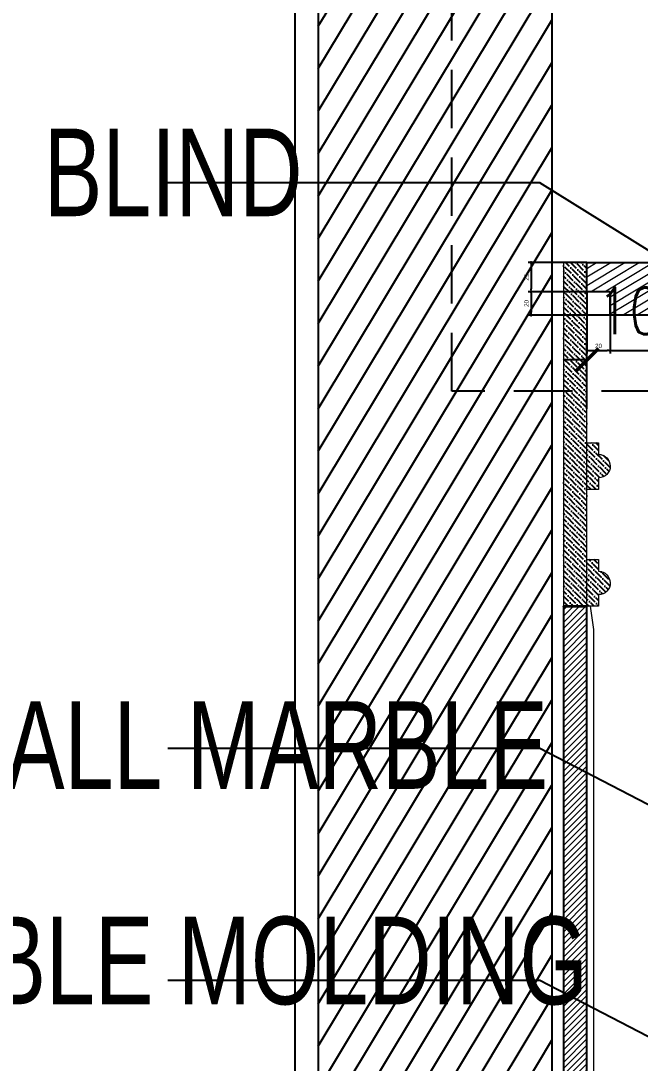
# Model space of a CAD drawing. Header units: inches. Extents: x 193287 to 241687, y 437648 to 550079.
# Drawn here: x 220992 to 221522, y 450695 to 451587 of the extents above; entities that cross this region are included whole.
import ezdxf

# ---------------------------------------------------------------- set-up
doc = ezdxf.new("R2010")
doc.units = ezdxf.units.IN
doc.header["$MEASUREMENT"] = 0
doc.linetypes.add('HIDDEN', pattern=[0.375, 0.25, -0.125])
for name, color, linetype, lineweight in [('A-Dim-ID', 9, 'Continuous', 20), ('CQ Gypsum Hatch', 8, 'Continuous', 20), ('CQ Marble', 6, 'Continuous', 0), ('CQ Mirror-Glass', 4, 'Continuous', 0), ('CQ wooh hatch', 8, 'HIDDEN', 18)]:
    doc.layers.add(name, color=color, linetype=linetype, lineweight=lineweight)
for name, color, linetype in [('A-DIMESNION-1', 7, 'Continuous'), ('CQ Grg Gypsum', 41, 'Continuous'), ('CQ marble hatch', 8, 'Continuous'), ('CQ Plaster', 1, 'Continuous'), ('CQ section wall', 3, 'Continuous'), ('CQ SPOT DETAIL DIMENSION', 9, 'Continuous'), ('CQ spot detail elevation', 1, 'Continuous'), ('CQ text label', 3, 'Continuous'), ('CQ Wood Section', 1, 'Continuous'), ('CQ_callout', 34, 'Continuous'), ('xref grd floor$2$CQ Wall hatch_CHB', 8, 'Continuous')]:
    doc.layers.add(name, color=color, linetype=linetype)
doc.styles.add('DIM 50', font='romans.shx', dxfattribs={"width": 0.75, "height": 100})
doc.styles.add('ST9', font='romans.shx', dxfattribs={"width": 0.8})
doc.styles.get("Standard").update_dxf_attribs({"font": 'arial.ttf'})
doc.dimstyles.new('CQ 2.5', dxfattribs={"dimscale": 0.025, "dimtxt": 150, "dimasz": 100, "dimexe": 100, "dimexo": 0, "dimgap": 80, "dimtad": 1, "dimdec": 0, "dimzin": 0, "dimdsep": 46, "dimtxsty": 'Standard', "dimblk": 'DOT', "dimcen": 100, "dimclrd": 250, "dimclre": 250, "dimclrt": 3, "dimadec": 0, "dimazin": 0, "dimtfac": 1, "dimtdec": 0, "dimtofl": 0, "dimtmove": 0, "dimatfit": 3, "dimfxl": 1, "dimtolj": 1, "dimtzin": 0, "dimlwd": -1, "dimarcsym": 0})
doc.dimstyles.new('DIM-20', dxfattribs={"dimscale": 1000, "dimtxt": 0.044, "dimasz": 0.035, "dimexe": 0.022, "dimexo": 0.022, "dimgap": 0.022, "dimtad": 1, "dimdec": 0, "dimzin": 0, "dimdsep": 46, "dimtxsty": 'ST9', "dimblk1": 'ARCHTICK', "dimblk2": 'ARCHTICK', "dimsah": 1, "dimcen": 0.088, "dimdle": 0.04, "dimclrd": 256, "dimclre": 256, "dimclrt": 3, "dimadec": 0, "dimazin": 0, "dimtfac": 1, "dimtdec": 0, "dimtix": 1, "dimtofl": 0, "dimtmove": 1, "dimatfit": 3, "dimldrblk": 'CLOSED', "dimfxl": 1, "dimtolj": 1, "dimtzin": 0, "dimarcsym": 0})
doc.dimstyles.get("Standard").update_dxf_attribs({"dimtxt": 0.18, "dimasz": 0.18, "dimexe": 0.18, "dimexo": 0.0625, "dimgap": 0.09, "dimtad": 0, "dimtih": 1, "dimtoh": 1, "dimdec": 4, "dimzin": 0, "dimdsep": 46, "dimtxsty": 'Standard', "dimcen": 0.09, "dimadec": 0, "dimazin": 0, "dimtfac": 1, "dimtdec": 4, "dimtofl": 0, "dimtmove": 0, "dimatfit": 3, "dimfxl": 1, "dimtolj": 1, "dimtzin": 0, "dimarcsym": 0})

# ---------------------------------------------------------------- blocks, each defined once
blk = doc.blocks.new('SECTION C AND F')
at = {"layer": 'xref grd floor$2$CQ Wall hatch_CHB'}
h = blk.add_hatch(dxfattribs=at)
h.set_pattern_fill('ANSI31,_O', color=8, scale=150, angle=76.02858)
h.set_pattern_definition([(121.0285767, (96352.914, 1302.347), (-16.0670684, -9.6649787), [])])
h.paths.add_polyline_path([(345525.14, 483585.91), (345325.15, 483585.91), (345325.15, 479335.57), (345525.14, 479335.57), (345525.14, 483035.91), (345525.14, 483035.91), (345525.14, 483235.91)])
at = {"layer": 'CQ Plaster'}
blk.add_line((345545.14, 483585.91, 0), (345545.14, 479335.57, 0), dxfattribs=at)
at = {"layer": 'CQ section wall'}
for p, q in [((345325.15, 483585.91, 0), (345325.15, 479335.57, 0)), ((345525.14, 483585.91, 0), (345525.14, 479335.57, 0))]:
    blk.add_line(p, q, dxfattribs=at)
blk = doc.blocks.new('SECTION CEILING C AND D')
at = {"layer": 'CQ Gypsum Hatch'}
h = blk.add_hatch(dxfattribs=at)
h.set_pattern_fill('ANSI31', color=256, scale=50, angle=166.028577, style=0)
edge = h.paths.add_edge_path()
edge.add_line((221496.36, 451355.59), (221476.36, 451355.59))
edge.add_line((221476.36, 451355.59), (221476.36, 451380.59))
edge.add_line((221476.36, 451380.59), (221542.87, 451380.59))
edge.add_line((221542.87, 451380.59), (221542.87, 451618.63))
edge.add_arc((221717.87, 451618.63), 175, 90, 180, ccw=False)
edge.add_line((221717.87, 451793.63), (223510.05, 451793.63))
edge.add_arc((223510.05, 451618.63), 175, 0, 90, ccw=False)
edge.add_line((223685.05, 451618.63), (223685.05, 451380.59))
edge.add_line((223685.05, 451380.59), (223751.55, 451380.59))
edge.add_line((223751.55, 451380.59), (223751.55, 451355.59))
edge.add_line((223751.55, 451355.59), (223731.55, 451355.59))
edge.add_line((223731.55, 451355.59), (223731.55, 451335.59))
edge.add_line((223731.55, 451335.59), (223611.55, 451335.59))
edge.add_line((223611.55, 451335.59), (223611.55, 451380.59))
edge.add_line((223611.55, 451380.59), (223562.55, 451380.59))
edge.add_arc((223541.55, 451380.59), 21, 0, 90)
edge.add_line((223541.55, 451401.59), (223541.55, 451410.59))
edge.add_arc((223536.69, 451416.7), 7.8, 90, 308.4673, ccw=False)
edge.add_line((223536.69, 451424.5), (223536.69, 451427.5))
edge.add_arc((223534.54, 451445.47), 18.1, 205.77149, 276.83097, ccw=False)
edge.add_arc((223567.52, 451458.36), 53.47, 186.16357, 202.84482, ccw=False)
edge.add_arc((223182.02, 451424.99), 333.48, 4.75145, 6.56866)
edge.add_arc((223477.62, 451459.06), 35.93, 6.52725, 25.39668)
edge.add_arc((223485.76, 451460.7), 27.95, 29.51903, 91.82174)
edge.add_line((223484.87, 451488.63), (223484.87, 451496.13))
edge.add_line((223484.87, 451496.13), (223475.87, 451496.13))
edge.add_line((223475.87, 451496.13), (223475.87, 451518.63))
edge.add_line((223475.87, 451518.63), (223514.94, 451518.63))
edge.add_line((223514.94, 451518.63), (223571.55, 451443.63))
edge.add_line((223571.55, 451443.63), (223660.05, 451443.63))
edge.add_line((223660.05, 451443.63), (223660.05, 451618.63))
edge.add_arc((223510.05, 451618.63), 150, 0, 90)
edge.add_line((223510.05, 451768.63), (221717.87, 451768.63))
edge.add_arc((221717.87, 451618.63), 150, 90, 180)
edge.add_line((221567.87, 451618.63), (221567.87, 451443.63))
edge.add_line((221567.87, 451443.63), (221656.37, 451443.63))
edge.add_line((221656.37, 451443.63), (221712.98, 451518.63))
edge.add_line((221712.98, 451518.63), (221752.05, 451518.63))
edge.add_line((221752.05, 451518.63), (221752.05, 451496.13))
edge.add_line((221752.05, 451496.13), (221743.05, 451496.13))
edge.add_line((221743.05, 451496.13), (221743.05, 451488.63))
edge.add_arc((221742.16, 451460.7), 27.95, 88.17826, 150.48097)
edge.add_arc((221750.3, 451459.06), 35.93, 154.60332, 173.47275)
edge.add_arc((222045.89, 451424.99), 333.48, 173.43134, 175.24855)
edge.add_arc((221660.39, 451458.36), 53.47, 337.15518, 353.83643, ccw=False)
edge.add_arc((221693.38, 451445.47), 18.1, 263.16903, 334.22851, ccw=False)
edge.add_line((221691.22, 451427.5), (221691.22, 451424.5))
edge.add_arc((221691.22, 451416.7), 7.8, -128.4673, 90, ccw=False)
edge.add_line((221686.37, 451410.59), (221686.37, 451401.59))
edge.add_arc((221686.37, 451380.59), 21, 90, 180)
edge.add_line((221665.37, 451380.59), (221616.37, 451380.59))
edge.add_line((221616.37, 451380.59), (221616.37, 451335.59))
edge.add_line((221616.37, 451335.59), (221496.36, 451335.59))
edge.add_line((221496.36, 451335.59), (221496.36, 451355.59))
at = {"layer": 'CQ Grg Gypsum', "extrusion": (-4.88522e-08, 5.98593e-09, 1), "elevation": -0.01}
blk.add_lwpolyline([(221496.36, 451355.59), (221476.36, 451355.59), (221476.36, 451380.59), (221542.87, 451380.59), (221542.87, 451618.63, -0.414214), (221717.87, 451793.63), (223510.05, 451793.63, -0.414214), (223685.05, 451618.63), (223685.05, 451380.59), (223751.55, 451380.59), (223751.55, 451355.59), (223731.55, 451355.59), (223731.55, 451335.59), (223611.55, 451335.59), (223611.55, 451380.59), (223562.55, 451380.59, 0.414214), (223541.55, 451401.59), (223541.55, 451410.59, -1.408012), (223536.69, 451424.5), (223536.69, 451427.5, -0.320389), (223518.25, 451437.6, -0.072914), (223514.36, 451452.62, 0.007929), (223513.32, 451463.14, 0.08252), (223510.08, 451474.47, 0.278747), (223484.87, 451488.63), (223484.87, 451496.13), (223475.87, 451496.13), (223475.87, 451518.63), (223514.94, 451518.63), (223571.55, 451443.63), (223660.05, 451443.63), (223660.05, 451618.63, 0.414214), (223510.05, 451768.63), (221717.87, 451768.63, 0.414214), (221567.87, 451618.63), (221567.87, 451443.63), (221656.37, 451443.63), (221712.98, 451518.63), (221752.05, 451518.63), (221752.05, 451496.13), (221743.05, 451496.13), (221743.05, 451488.63, 0.278747), (221717.84, 451474.47, 0.08252), (221714.6, 451463.14, 0.007929), (221713.56, 451452.62, -0.072914), (221709.67, 451437.6, -0.320389), (221691.22, 451427.5), (221691.22, 451424.5, -1.408012), (221686.37, 451410.59), (221686.37, 451401.59, 0.414214), (221665.37, 451380.59), (221616.37, 451380.59), (221616.37, 451335.59), (221496.36, 451335.59)], format="xyb", close=True, dxfattribs=at)
blk = doc.blocks.new('svanity section gf-15')
at = {"layer": 'CQ marble hatch', "ltscale": 1000}
h = blk.add_hatch(dxfattribs=at)
h.set_pattern_fill('ANSI36', color=256, scale=25, angle=-9e-29, style=0)
h.paths.add_polyline_path([(233638.13, 451249.13), (233658.13, 451249.13), (233658.13, 450954.52), (233638.13, 450954.52)])
at = {"layer": 'CQ marble hatch', "ltscale": 1000, "extrusion": (-4.88522e-08, 5.98593e-09, 1)}
h = blk.add_hatch(dxfattribs=at)
h.set_pattern_fill('ANSI36', color=256, scale=25, angle=-8.8e-29, style=0)
edge = h.paths.add_edge_path()
edge.add_line((233628.13, 451054.97), (233638.13, 451054.97))
edge.add_line((233638.13, 451054.97), (233638.13, 451094.97))
edge.add_line((233638.13, 451094.97), (233628.13, 451094.97))
edge.add_line((233628.13, 451094.97), (233628.13, 451084.97))
edge.add_arc((233628.26, 451074.84), 10.14, -269.22598, -180.77402)
edge.add_arc((233628.07, 451074.92), 9.95, -180.3038, -89.6962)
edge.add_line((233628.13, 451064.97), (233628.13, 451054.97))
h = blk.add_hatch(dxfattribs=at)
h.set_pattern_fill('ANSI36', color=256, scale=25, angle=-8.8e-29, style=0)
edge = h.paths.add_edge_path()
edge.add_line((233628.13, 450954.97), (233638.13, 450954.97))
edge.add_line((233638.13, 450954.97), (233638.13, 450994.97))
edge.add_line((233638.13, 450994.97), (233628.13, 450994.97))
edge.add_line((233628.13, 450994.97), (233628.13, 450984.97))
edge.add_arc((233628.26, 450974.84), 10.14, -269.22598, -180.77402)
edge.add_arc((233628.07, 450974.92), 9.95, -180.3038, -89.6962)
edge.add_line((233628.13, 450964.97), (233628.13, 450954.97))
at = {"layer": 'CQ wooh hatch', "linetype": 'ByBlock'}
h = blk.add_hatch(dxfattribs=at)
h.set_pattern_fill('ANSI31', color=256, scale=30, angle=-90)
h.set_pattern_definition([(315, (-142331.378, 4566.8266), (2.65165043, 2.65165043), [])])
h.paths.add_polyline_path([(233658.12, 449384.13), (233638.13, 449384.13), (233638.13, 450954.97), (233658.12, 450954.97)])
at = {"layer": 'CQ Marble', "color": 6, "elevation": 0}
blk.add_lwpolyline([(233638.13, 451249.13), (233658.13, 451249.13), (233658.13, 450954.52), (233638.13, 450954.52)], close=True, dxfattribs=at)
at = {"layer": 'CQ Marble', "color": 6, "extrusion": (-4.88522e-08, 5.98593e-09, 1), "elevation": -0.01}
for points in [[(233628.13, 451054.97), (233638.13, 451054.97), (233638.13, 451094.97), (233628.13, 451094.97), (233628.13, 451084.97, 0.406322), (233618.13, 451074.97, 0.417323), (233628.13, 451064.97)], [(233628.13, 450954.97), (233638.13, 450954.97), (233638.13, 450994.97), (233628.13, 450994.97), (233628.13, 450984.97, 0.406322), (233618.13, 450974.97, 0.417323), (233628.13, 450964.97)]]:
    blk.add_lwpolyline(points, format="xyb", close=True, dxfattribs=at)
at = {"layer": 'CQ Mirror-Glass', "extrusion": (-4.88522e-08, 5.98593e-09, 1), "elevation": -0.01}
blk.add_lwpolyline([(233632.13, 450925.26), (233632.13, 450934.95, -0.03724), (233632.13, 450935), (233635.13, 450954.97), (233638.13, 450954.97), (233638.13, 450925.26), (233638.13, 449384.13), (233635.13, 449384.13), (233632.13, 449404.11, -0.03724), (233632.13, 449404.15)], format="xyb", close=True, dxfattribs=at)
at = {"layer": 'CQ Wood Section', "elevation": 0}
blk.add_lwpolyline([(233658.12, 449384.13), (233638.13, 449384.13), (233638.13, 450954.97), (233658.12, 450954.97)], close=True, dxfattribs=at)
blk = doc.blocks.new('_Dot')
at = {"color": 0, "linetype": 'ByBlock', "lineweight": -2}
blk.add_line((-0.5, 0), (-1, 0), dxfattribs=at)
at = {"color": 0, "linetype": 'ByBlock', "const_width": 0.5}
blk.add_lwpolyline([(-0.25, 0, 1), (0.25, 0, 1)], format="xyb", close=True, dxfattribs=at)
blk = doc.blocks.new('*D4564')
at = {"layer": 'A-DIMESNION-1', "color": 250, "lineweight": -2, "ltscale": 0.05, "transparency": 16777216}
for p, q in [((221476.32, 431380.68), (221426.06, 431380.68)), ((221476.36, 431355.6), (221426.06, 431355.6))]:
    blk.add_line(p, q, dxfattribs=at)
at = {"layer": 'A-DIMESNION-1', "color": 250, "ltscale": 0.05, "transparency": 16777216}
blk.add_line((221428.56, 431378.18), (221428.56, 431358.1), dxfattribs=at)
at = {"layer": 'Defpoints', "color": 0, "linetype": 'Continuous', "ltscale": 0.05, "transparency": 16777216}
for p in [(221476.32, 431380.68, 0), (221428.56, 431355.6), (221476.36, 431355.6, 0)]:
    blk.add_point(p, dxfattribs=at)
at = {"layer": 'A-DIMESNION-1', "color": 250, "linetype": 'Continuous', "ltscale": 0.05, "transparency": 16777216, "xscale": 2.5, "yscale": 2.5, "zscale": 2.5}
for p, rotation in [((221428.56, 431380.68), 90), ((221428.56, 431355.6), 270)]:
    blk.add_blockref('_Dot', p, dxfattribs=dict(at, rotation=rotation))
at = {"layer": 'A-DIMESNION-1', "color": 3, "linetype": 'Continuous', "ltscale": 0.05, "transparency": 16777216, "insert": (221424.64, 431368.14), "char_height": 3.75, "attachment_point": 5, "rotation": 90}
blk.add_mtext('\\A1;25', dxfattribs=at)
blk = doc.blocks.new('*D4563')
at = {"layer": 'A-DIMESNION-1', "color": 250, "lineweight": -2, "ltscale": 0.05, "transparency": 16777216}
for p, q in [((221476.36, 431355.6), (221426.06, 431355.6)), ((221496.36, 431335.59), (221426.06, 431335.59))]:
    blk.add_line(p, q, dxfattribs=at)
at = {"layer": 'A-DIMESNION-1', "color": 250, "ltscale": 0.05, "transparency": 16777216}
blk.add_line((221428.56, 431353.1), (221428.56, 431338.09), dxfattribs=at)
at = {"layer": 'Defpoints', "color": 0, "linetype": 'Continuous', "ltscale": 0.05, "transparency": 16777216}
for p in [(221476.36, 431355.6, 0), (221428.56, 431335.59), (221496.36, 431335.59, 0)]:
    blk.add_point(p, dxfattribs=at)
at = {"layer": 'A-DIMESNION-1', "color": 250, "linetype": 'Continuous', "ltscale": 0.05, "transparency": 16777216, "xscale": 2.5, "yscale": 2.5, "zscale": 2.5}
for p, rotation in [((221428.56, 431355.6), 90), ((221428.56, 431335.59), 270)]:
    blk.add_blockref('_Dot', p, dxfattribs=dict(at, rotation=rotation))
at = {"layer": 'A-DIMESNION-1', "color": 3, "linetype": 'Continuous', "ltscale": 0.05, "transparency": 16777216, "insert": (221424.64, 431345.6), "char_height": 3.75, "attachment_point": 5, "rotation": 90}
blk.add_mtext('\\A1;20', dxfattribs=at)
blk = doc.blocks.new('*D4562')
at = {"layer": 'A-DIMESNION-1', "color": 250, "lineweight": -2, "ltscale": 0.05, "transparency": 16777216}
for p, q in [((221476.36, 431355.6), (221476.36, 431302.81)), ((221496.36, 431355.59), (221496.36, 431302.81))]:
    blk.add_line(p, q, dxfattribs=at)
at = {"layer": 'A-DIMESNION-1', "color": 250, "ltscale": 0.05, "transparency": 16777216}
blk.add_line((221478.86, 431305.31), (221493.86, 431305.31), dxfattribs=at)
at = {"layer": 'Defpoints', "color": 0, "linetype": 'Continuous', "ltscale": 0.05, "transparency": 16777216}
for p in [(221476.36, 431355.6), (221496.36, 431355.59, 0), (221496.36, 431305.31)]:
    blk.add_point(p, dxfattribs=at)
at = {"layer": 'A-DIMESNION-1', "color": 250, "linetype": 'Continuous', "ltscale": 0.05, "transparency": 16777216, "xscale": 2.5, "yscale": 2.5, "zscale": 2.5, "rotation": 180}
blk.add_blockref('_Dot', (221476.36, 431305.31), dxfattribs=at)
at = {"layer": 'A-DIMESNION-1', "color": 250, "linetype": 'Continuous', "ltscale": 0.05, "transparency": 16777216, "xscale": 2.5, "yscale": 2.5, "zscale": 2.5}
blk.add_blockref('_Dot', (221496.36, 431305.31), dxfattribs=at)
at = {"layer": 'A-DIMESNION-1', "color": 3, "linetype": 'Continuous', "ltscale": 0.05, "transparency": 16777216, "insert": (221486.36, 431309.22), "char_height": 3.75, "attachment_point": 5}
blk.add_mtext('\\A1;20', dxfattribs=at)
blk = doc.blocks.new('*D4561')
at = {"layer": 'A-DIMESNION-1', "color": 250, "lineweight": -2, "ltscale": 0.05, "transparency": 16777216}
for p, q in [((221496.36, 431355.59), (221496.36, 431302.81)), ((221616.37, 431335.59), (221616.37, 431302.81))]:
    blk.add_line(p, q, dxfattribs=at)
at = {"layer": 'A-DIMESNION-1', "color": 250, "ltscale": 0.05, "transparency": 16777216}
blk.add_line((221498.86, 431305.31), (221613.87, 431305.31), dxfattribs=at)
at = {"layer": 'Defpoints', "color": 0, "linetype": 'Continuous', "ltscale": 0.05, "transparency": 16777216}
for p in [(221496.36, 431355.59, 0), (221616.37, 431335.59), (221616.37, 431305.31)]:
    blk.add_point(p, dxfattribs=at)
at = {"layer": 'A-DIMESNION-1', "color": 250, "linetype": 'Continuous', "ltscale": 0.05, "transparency": 16777216, "xscale": 2.5, "yscale": 2.5, "zscale": 2.5, "rotation": 180}
blk.add_blockref('_Dot', (221496.36, 431305.31), dxfattribs=at)
at = {"layer": 'A-DIMESNION-1', "color": 250, "linetype": 'Continuous', "ltscale": 0.05, "transparency": 16777216, "xscale": 2.5, "yscale": 2.5, "zscale": 2.5}
blk.add_blockref('_Dot', (221616.37, 431305.31), dxfattribs=at)
at = {"layer": 'A-DIMESNION-1', "color": 3, "linetype": 'Continuous', "ltscale": 0.05, "transparency": 16777216, "insert": (221556.37, 431309.22), "char_height": 3.75, "attachment_point": 5}
blk.add_mtext('\\A1;120', dxfattribs=at)
blk = doc.blocks.new('_ARCHTICK')
at = {"color": 0, "linetype": 'ByBlock', "const_width": 0.15}
blk.add_lwpolyline([(-0.5, -0.5), (0.5, 0.5)], dxfattribs=at)
blk = doc.blocks.new('*D2350')
at = {"layer": 'A-Dim-ID', "lineweight": -2, "transparency": 16777216}
for p, q in [((219506.22, 451808.63), (219506.22, 448295.6)), ((221660.67, 451768.63), (219484.22, 451768.63)), ((220995.06, 448335.6), (219484.22, 448335.6))]:
    blk.add_line(p, q, dxfattribs=at)
at = {"layer": 'Defpoints', "color": 0, "transparency": 16777216}
for p in [(221682.67, 451768.63, 0), (219506.22, 448335.6), (221017.06, 448335.6, 0)]:
    blk.add_point(p, dxfattribs=at)
at = {"layer": 'A-Dim-ID', "lineweight": -2, "transparency": 16777216, "xscale": 20, "yscale": 20, "zscale": 20}
for p, rotation in [((219506.22, 451768.63), 90), ((219506.22, 448335.6), 270)]:
    blk.add_blockref('_ARCHTICK', p, dxfattribs=dict(at, rotation=rotation))
at = {"layer": 'A-Dim-ID', "color": 3, "transparency": 16777216, "insert": (219464.22, 450052.12), "char_height": 40, "attachment_point": 5, "rotation": 90, "style": 'ST9'}
blk.add_mtext('\\A1;3433', dxfattribs=at)
blk = doc.blocks.new('_CLOSED')
at = {"color": 0, "linetype": 'ByBlock'}
for p, q in [((-1, 0.167), (0, 0)), ((-1, 0.167), (-1, -0.167)), ((0, 0), (-1, -0.167)), ((0, 0), (-1, 0))]:
    blk.add_line(p, q, dxfattribs=at)
blk = doc.blocks.new('*D891')
at = {"layer": 'A-Dim-ID', "lineweight": -2, "transparency": 16777216}
for p, q in [((221476.36, 451255.29), (221476.36, 451319.23)), ((221576.36, 451257.59), (221576.36, 451319.23)), ((221476.36, 451297.23), (221456.36, 451297.23)), ((221576.36, 451297.23), (221596.36, 451297.23))]:
    blk.add_line(p, q, dxfattribs=at)
at = {"layer": 'Defpoints', "color": 0, "transparency": 16777216}
for p in [(221476.36, 451297.23), (221576.36, 451235.59, 0), (221476.36, 451233.29, 0)]:
    blk.add_point(p, dxfattribs=at)
at = {"layer": 'A-Dim-ID', "lineweight": -2, "transparency": 16777216, "xscale": 20, "yscale": 20, "zscale": 20}
blk.add_blockref('_ARCHTICK', (221476.36, 451297.23), dxfattribs=at)
at = {"layer": 'A-Dim-ID', "lineweight": -2, "transparency": 16777216, "xscale": 20, "yscale": 20, "zscale": 20, "rotation": 180}
blk.add_blockref('_ARCHTICK', (221576.36, 451297.23), dxfattribs=at)
at = {"layer": 'A-Dim-ID', "color": 3, "transparency": 16777216, "insert": (221526.36, 451339.23), "char_height": 40, "attachment_point": 5, "style": 'ST9'}
blk.add_mtext('\\A1;100', dxfattribs=at)
blk = doc.blocks.new('DIMBLOWUP')
at = {"layer": 'A-DIMESNION-1', "color": 64, "linetype": 'Continuous', "ltscale": 0.05}
for base, p1, p2, picture, middle in [((221428.56, 431355.6, 0), (221476.32, 431380.68, 0), (221476.36, 431355.6, 0), '*D4564', (221424.64, 431368.14, 0)), ((221428.56, 431335.59, 0), (221476.36, 431355.6, 0), (221496.36, 431335.59, 0), '*D4563', (221424.64, 431345.6, 0))]:
    dim = blk.add_linear_dim(base=base, p1=p1, p2=p2, angle=90, dimstyle='CQ 2.5', dxfattribs=at)
    dim.commit()
    dim.dimension.update_dxf_attribs({"geometry": picture, "text_midpoint": middle})
for base, p1, p2, picture, middle in [((221496.36, 431305.31, 0), (221476.36, 431355.6, 0), (221496.36, 431355.59, 0), '*D4562', (221486.36, 431309.22, 0)), ((221616.37, 431305.31, 0), (221496.36, 431355.59, 0), (221616.37, 431335.59, 0), '*D4561', (221556.37, 431309.22, 0))]:
    dim = blk.add_linear_dim(base=base, p1=p1, p2=p2, dimstyle='CQ 2.5', dxfattribs=at)
    dim.commit()
    dim.dimension.update_dxf_attribs({"geometry": picture, "text_midpoint": middle})

msp = doc.modelspace()

# ---------------------------------------------------------------- linework, layer by layer
at = {"layer": 'CQ spot detail elevation', "color": 3, "linetype": 'HIDDEN', "ltscale": 200, "elevation": -0.001}
msp.add_lwpolyline([(221360.623, 451980.226), (222588.913, 451980.226), (222588.913, 451270.598), (221360.623, 451270.598)], close=True, dxfattribs=at)

# ---------------------------------------------------------------- block references
at = {"layer": 'CQ Grg Gypsum'}
msp.add_blockref('SECTION CEILING C AND D', (0, 0), dxfattribs=at)
at = {"layer": 'CQ Marble', "xscale": -1}
for name, p in [('SECTION C AND F', (566771.511, -31100.298, -0.001)), ('svanity section gf-15', (455114.489, 131.466, -0.001))]:
    msp.add_blockref(name, p, dxfattribs=at)
at = {"layer": 'CQ SPOT DETAIL DIMENSION', "color": 8}
msp.add_blockref('DIMBLOWUP', (0, 20000), dxfattribs=at)

# ---------------------------------------------------------------- texts
at = {"layer": 'CQ text label', "color": 3, "ltscale": 500, "char_height": 75, "width": 1867.39225, "attachment_point": 1, "style": 'DIM 50'}
for s, insert in [('{\\fCityBlueprint|b0|i0|c2|p2;ROMAN BLIND}', (220710.421, 451495.278, 0)), ('{\\fCityBlueprint|b0|i0|c2|p2;CALACATTA ORO WALL MARBLE}', (220251.803, 451005.191, 0)), ('{\\fCityBlueprint|b0|i0|c2|p2;CALACATTA ORO MARBLE MOLDING}', (220139.664, 450820.847, 0))]:
    msp.add_mtext(s, dxfattribs=dict(at, insert=insert))

# ---------------------------------------------------------------- dimensions: what is measured, and where the dimension line sits
at = {"layer": 'A-Dim-ID'}
dim = msp.add_linear_dim(base=(219506.216, 448335.597, 0), p1=(221682.674, 451768.634, 0), p2=(221017.064, 448335.597, 0), angle=90, dimstyle='DIM-20', override={"dimtxt": 0.04, "dimasz": 0.02}, dxfattribs=at)
dim.commit()
dim.dimension.update_dxf_attribs({"geometry": '*D2350', "text_midpoint": (219464.216, 450052.116, 0)})
dim = msp.add_linear_dim(base=(221476.363, 451297.225), p1=(221576.363, 451235.594, -0.001), p2=(221476.363, 451233.292, -0.001), dimstyle='DIM-20', override={"dimtxt": 0.04, "dimasz": 0.02}, dxfattribs=at)
dim.commit()
dim.dimension.update_dxf_attribs({"geometry": '*D891', "text_midpoint": (221526.363, 451339.225)})

# ---------------------------------------------------------------- leaders
at = {"layer": 'CQ_callout', "color": 8}
for points in [[(221606.196, 451491.048, 0), (221436.046, 452045.234, 0), (221117.56, 452045.234, 0)], [(222414.655, 450840.647, 0), (221436.046, 451448.83, 0), (221117.56, 451448.83, 0)], [(221926.363, 450710.297, 0), (221436.046, 450964.658, 0), (221117.56, 450964.658, 0)], [(221687.478, 450635.644, 0), (221436.046, 450766.079, 0), (221117.56, 450766.079, 0)]]:
    msp.add_leader(points, dimstyle='Standard', override={"dimasz": 10, "dimldrblk": 'Dot', "dimfxl": 0.1, "dimarcsym": 2}, dxfattribs=at)

doc.saveas('drawing.dxf')
